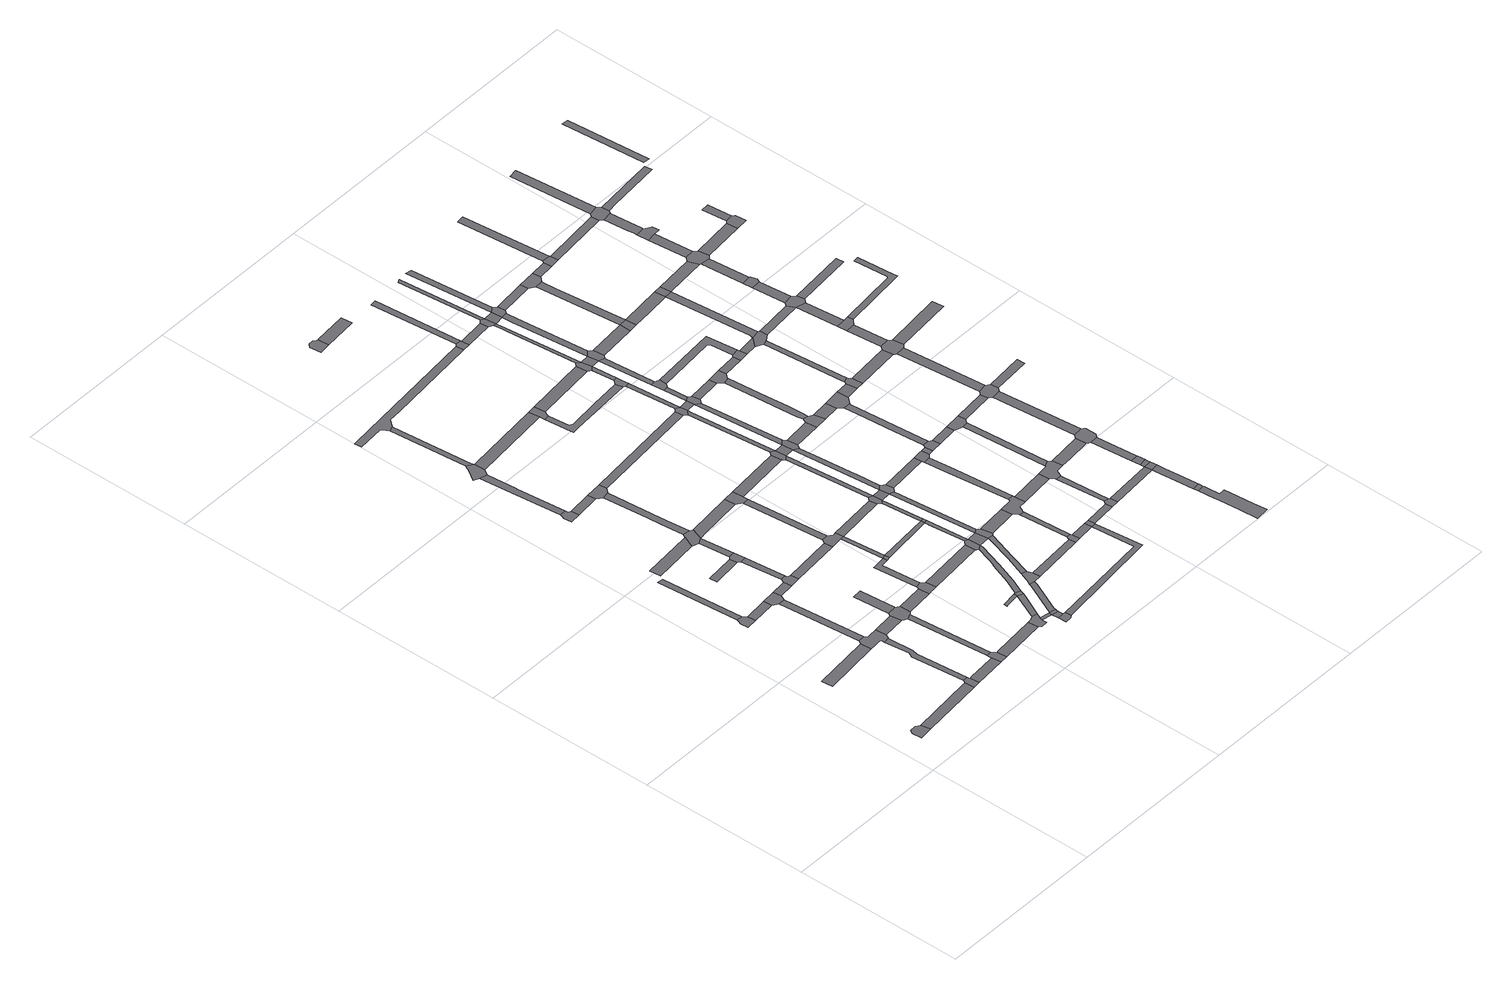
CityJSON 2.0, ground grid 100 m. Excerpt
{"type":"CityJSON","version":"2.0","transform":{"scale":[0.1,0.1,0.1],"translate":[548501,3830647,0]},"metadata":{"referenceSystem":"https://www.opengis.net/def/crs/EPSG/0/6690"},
"CityObjects":{
"road1":{"type":"Road","geometry":[{"type":"MultiSurface","lod":"1","boundaries":[[[0,1,2,3,4,5]]]}]},
"road2":{"type":"Road","attributes":{"RoadStructureAttribute.sectionType":"1"},"geometry":[{"type":"MultiSurface","lod":"1","boundaries":[[[6,7,5,4,8]]]}]},
"road3":{"type":"Road","attributes":{"RoadStructureAttribute.sectionType":"1"},"geometry":[{"type":"MultiSurface","lod":"1","boundaries":[[[9,10,11,12,13]]]}]},
"road4":{"type":"Road","geometry":[{"type":"MultiSurface","lod":"1","boundaries":[[[14,15,16,17,18,19,20,21]]]}]},
"road5":{"type":"Road","geometry":[{"type":"MultiSurface","lod":"1","boundaries":[[[22,23,24,25,6,8,26,27]]]}]},
"road6":{"type":"Road","attributes":{"RoadStructureAttribute.sectionType":"1"},"geometry":[{"type":"MultiSurface","lod":"1","boundaries":[[[28,14,21,29]]]}]},
"road7":{"type":"Road","attributes":{"RoadStructureAttribute.sectionType":"1"},"geometry":[{"type":"MultiSurface","lod":"1","boundaries":[[[30,31,32,33,34,35,24,23]]]}]},
"road8":{"type":"Road","attributes":{"RoadStructureAttribute.sectionType":"1"},"geometry":[{"type":"MultiSurface","lod":"1","boundaries":[[[36,19,18,37]]]}]},
"road9":{"type":"Road","geometry":[{"type":"MultiSurface","lod":"1","boundaries":[[[38,39,40,41,42,9,13,43,44,45,46,47,48,33,32,49,50,51,52]]]}]},
"road10":{"type":"Road","attributes":{"RoadStructureAttribute.sectionType":"1"},"geometry":[{"type":"MultiSurface","lod":"1","boundaries":[[[53,54,55,27,26,56]]]}]},
"road11":{"type":"Road","attributes":{"RoadStructureAttribute.sectionType":"1"},"geometry":[{"type":"MultiSurface","lod":"1","boundaries":[[[57,58,59,41,40]]]}]},
"road12":{"type":"Road","geometry":[{"type":"MultiSurface","lod":"1","boundaries":[[[60,36,37,61,59,58,62]]]}]},
"road13":{"type":"Road","attributes":{"RoadStructureAttribute.sectionType":"1"},"geometry":[{"type":"MultiSurface","lod":"1","boundaries":[[[63,52,51,64]]]}]},
"road14":{"type":"Road","geometry":[{"type":"MultiSurface","lod":"1","boundaries":[[[65,66,67,68,53,56,69,70]]]}]},
"road15":{"type":"Road","attributes":{"RoadStructureAttribute.sectionType":"1"},"geometry":[{"type":"MultiSurface","lod":"1","boundaries":[[[71,72,60,62,73,74]]]}]},
"road16":{"type":"Road","attributes":{"RoadStructureAttribute.sectionType":"1"},"geometry":[{"type":"MultiSurface","lod":"1","boundaries":[[[75,76,77,78,79]]]}]},
"road17":{"type":"Road","geometry":[{"type":"MultiSurface","lod":"1","boundaries":[[[80,81,82,83]]]}]},
"road18":{"type":"Road","attributes":{"RoadStructureAttribute.sectionType":"1"},"geometry":[{"type":"MultiSurface","lod":"1","boundaries":[[[84,85,86,67,66]]]}]},
"road19":{"type":"Road","geometry":[{"type":"MultiSurface","lod":"1","boundaries":[[[87,88,63,64,89,90,86,85,91,92,93,94]]]}]},
"road20":{"type":"Road","geometry":[{"type":"MultiSurface","lod":"1","boundaries":[[[95,96,97,98,71,74,99,100]]]}]},
"road21":{"type":"Road","geometry":[{"type":"MultiSurface","lod":"1","boundaries":[[[101,102,103,104,105,106,107,108,109]]]}]},
"road22":{"type":"Road","geometry":[{"type":"MultiSurface","lod":"1","boundaries":[[[110,111,88,87]]]}]},
"road23":{"type":"Road","attributes":{"RoadStructureAttribute.sectionType":"1"},"geometry":[{"type":"MultiSurface","lod":"1","boundaries":[[[112,113,97,96]]]}]},
"road24":{"type":"Road","geometry":[{"type":"MultiSurface","lod":"1","boundaries":[[[114,115,116,80,83,117,113,112]]]}]},
"road25":{"type":"Road","attributes":{"RoadStructureAttribute.sectionType":"1"},"geometry":[{"type":"MultiSurface","lod":"1","boundaries":[[[118,119,70,69,120]]]}]},
"road26":{"type":"Road","attributes":{"RoadStructureAttribute.sectionType":"1"},"geometry":[{"type":"MultiSurface","lod":"1","boundaries":[[[121,122,104,103,123,124,125]]]}]},
"road27":{"type":"Road","attributes":{"RoadStructureAttribute.sectionType":"1"},"geometry":[{"type":"MultiSurface","lod":"1","boundaries":[[[126,127,128,115,114]]]}]},
"road28":{"type":"Road","geometry":[{"type":"MultiSurface","lod":"1","boundaries":[[[129,130,75,79,131,128,127,132,133]]]}]},
"road29":{"type":"Road","attributes":{"RoadStructureAttribute.sectionType":"1"},"geometry":[{"type":"MultiSurface","lod":"1","boundaries":[[[134,135,109,108,136]]]}]},
"road30":{"type":"Road","geometry":[{"type":"MultiSurface","lod":"1","boundaries":[[[137,138,139,140,121,125,141,142]]]}]},
"road31":{"type":"Road","attributes":{"RoadStructureAttribute.sectionType":"1"},"geometry":[{"type":"MultiSurface","lod":"1","boundaries":[[[143,144,94,93,145]]]}]},
"road32":{"type":"Road","attributes":{"RoadStructureAttribute.sectionType":"1"},"geometry":[{"type":"MultiSurface","lod":"1","boundaries":[[[146,147,148,149,150,151,152,129,133]]]}]},
"road33":{"type":"Road","attributes":{"RoadStructureAttribute.sectionType":"1"},"geometry":[{"type":"MultiSurface","lod":"1","boundaries":[[[153,154,100,99,155]]]}]},
"road34":{"type":"Road","attributes":{"RoadStructureAttribute.sectionType":"1"},"geometry":[{"type":"MultiSurface","lod":"1","boundaries":[[[156,157,158,159,137,142]]]}]},
"road35":{"type":"Road","geometry":[{"type":"MultiSurface","lod":"1","boundaries":[[[160,161,162,118,120,163,164,165,166,167,168,169,170,171,172]]]}]},
"road36":{"type":"Road","geometry":[{"type":"MultiSurface","lod":"1","boundaries":[[[173,134,136,150,149,174]]]}]},
"road37":{"type":"Road","geometry":[{"type":"MultiSurface","lod":"1","boundaries":[[[175,176,177,178,143,145,179,180,181,182]]]}]},
"road38":{"type":"Road","attributes":{"RoadStructureAttribute.sectionType":"1"},"geometry":[{"type":"MultiSurface","lod":"1","boundaries":[[[183,184,185,186,177,176,187,188]]]}]},
"road39":{"type":"Road","attributes":{"RoadStructureAttribute.sectionType":"1"},"geometry":[{"type":"MultiSurface","lod":"1","boundaries":[[[169,168,189,190]]]}]},
"road40":{"type":"Road","attributes":{"RoadStructureAttribute.sectionType":"1"},"geometry":[{"type":"MultiSurface","lod":"1","boundaries":[[[191,132,127,192,193,194]]]}]},
"road41":{"type":"Road","geometry":[{"type":"MultiSurface","lod":"1","boundaries":[[[195,196,197,198,199,200,201,202]]]}]},
"road42":{"type":"Road","attributes":{"RoadStructureAttribute.sectionType":"1"},"geometry":[{"type":"MultiSurface","lod":"1","boundaries":[[[203,197,196,204]]]}]},
"road43":{"type":"Road","attributes":{"RoadStructureAttribute.sectionType":"1"},"geometry":[{"type":"MultiSurface","lod":"1","boundaries":[[[205,206,160,172,207,208]]]}]},
"road44":{"type":"Road","geometry":[{"type":"MultiSurface","lod":"1","boundaries":[[[209,210,211,212,213,205]]]}]},
"road45":{"type":"Road","geometry":[{"type":"MultiSurface","lod":"1","boundaries":[[[214,190,189,203,204,215,216]]]}]},
"road46":{"type":"Road","geometry":[{"type":"MultiSurface","lod":"1","boundaries":[[[217,183,188,218]]]}]},
"road47":{"type":"Road","geometry":[{"type":"MultiSurface","lod":"1","boundaries":[[[219,220,221,222,223,153,155,224,225,226,227]]]}]},
"road48":{"type":"Road","geometry":[{"type":"MultiSurface","lod":"1","boundaries":[[[228,229,209,205,208,230]]]}]},
"road49":{"type":"Road","attributes":{"RoadStructureAttribute.sectionType":"1"},"geometry":[{"type":"MultiSurface","lod":"1","boundaries":[[[226,225,183,217]]]}]},
"road50":{"type":"Road","attributes":{"RoadStructureAttribute.sectionType":"1"},"geometry":[{"type":"MultiSurface","lod":"1","boundaries":[[[231,232,214,216,233,234,235,236]]]}]},
"road51":{"type":"Road","attributes":{"RoadStructureAttribute.sectionType":"1"},"geometry":[{"type":"MultiSurface","lod":"1","boundaries":[[[237,238,142,141,239,240]]]}]},
"road52":{"type":"Road","attributes":{"RoadStructureAttribute.sectionType":"1"},"geometry":[{"type":"MultiSurface","lod":"1","boundaries":[[[241,242,222,221]]]}]},
"road53":{"type":"Road","attributes":{"RoadStructureAttribute.sectionType":"1"},"geometry":[{"type":"MultiSurface","lod":"1","boundaries":[[[243,182,181,244]]]}]},
"road54":{"type":"Road","geometry":[{"type":"MultiSurface","lod":"1","boundaries":[[[245,191,194,246,242,241,247]]]}]},
"road55":{"type":"Road","attributes":{"RoadStructureAttribute.sectionType":"1"},"geometry":[{"type":"MultiSurface","lod":"1","boundaries":[[[248,249,250,251,252,253,254,255,256,257,228,230]]]}]},
"road56":{"type":"Road","geometry":[{"type":"MultiSurface","lod":"1","boundaries":[[[258,259,260,261,262,263,264,159,158,265,266,267,268]]]}]},
"road57":{"type":"Road","geometry":[{"type":"MultiSurface","lod":"1","boundaries":[[[269,270,271,272,231,236,273,274,275,276]]]}]},
"road58":{"type":"Road","attributes":{"RoadStructureAttribute.sectionType":"1"},"geometry":[{"type":"MultiSurface","lod":"1","boundaries":[[[277,217,218,278]]]}]},
"road59":{"type":"Road","attributes":{"RoadStructureAttribute.sectionType":"1"},"geometry":[{"type":"MultiSurface","lod":"1","boundaries":[[[279,227,226,280,281,282]]]}]},
"road60":{"type":"Road","attributes":{"RoadStructureAttribute.sectionType":"1"},"geometry":[{"type":"MultiSurface","lod":"1","boundaries":[[[283,173,174,284]]]}]},
"road61":{"type":"Road","geometry":[{"type":"MultiSurface","lod":"1","boundaries":[[[285,286,243,244,287,252,251,288]]]}]},
"road62":{"type":"Road","attributes":{"RoadStructureAttribute.sectionType":"1"},"geometry":[{"type":"MultiSurface","lod":"1","boundaries":[[[289,290,291,292,269,276,293,294,295]]]}]},
"road63":{"type":"Road","geometry":[{"type":"MultiSurface","lod":"1","boundaries":[[[296,237,240,297,298,299,300,301]]]}]},
"road64":{"type":"Road","attributes":{"RoadStructureAttribute.sectionType":"1"},"geometry":[{"type":"MultiSurface","lod":"1","boundaries":[[[302,245,247,303,304]]]}]},
"road65":{"type":"Road","attributes":{"RoadStructureAttribute.sectionType":"1"},"geometry":[{"type":"MultiSurface","lod":"1","boundaries":[[[305,306,278,307,308,285,288]]]}]},
"road66":{"type":"Road","attributes":{"RoadStructureAttribute.sectionType":"1"},"geometry":[{"type":"MultiSurface","lod":"1","boundaries":[[[309,288,251,289]]]}]},
"road67":{"type":"Road","geometry":[{"type":"MultiSurface","lod":"1","boundaries":[[[310,311,312,313,314,315,316,317,318]]]}]},
"road68":{"type":"Road","attributes":{"RoadStructureAttribute.sectionType":"1"},"geometry":[{"type":"MultiSurface","lod":"1","boundaries":[[[319,320,321,322,323,324,325,326,195,202]]]}]},
"road69":{"type":"Road","geometry":[{"type":"MultiSurface","lod":"1","boundaries":[[[327,277,278,306]]]}]},
"road70":{"type":"Road","attributes":{"RoadStructureAttribute.sectionType":"1"},"geometry":[{"type":"MultiSurface","lod":"1","boundaries":[[[328,274,273,329]]]}]},
"road71":{"type":"Road","attributes":{"RoadStructureAttribute.sectionType":"1"},"geometry":[{"type":"MultiSurface","lod":"1","boundaries":[[[330,331,332,277,327]]]}]},
"road72":{"type":"Road","geometry":[{"type":"MultiSurface","lod":"1","boundaries":[[[333,334,309,289,295,335,336]]]}]},
"road73":{"type":"Road","geometry":[{"type":"MultiSurface","lod":"1","boundaries":[[[337,338,279,282,339,331,330,340]]]}]},
"road74":{"type":"Road","attributes":{"RoadStructureAttribute.sectionType":"1"},"geometry":[{"type":"MultiSurface","lod":"1","boundaries":[[[341,309,334,342]]]}]},
"road75":{"type":"Road","attributes":{"RoadStructureAttribute.sectionType":"1"},"geometry":[{"type":"MultiSurface","lod":"1","boundaries":[[[343,340,330,341]]]}]},
"road76":{"type":"Road","attributes":{"RoadStructureAttribute.sectionType":"1"},"geometry":[{"type":"MultiSurface","lod":"1","boundaries":[[[344,345,337,340]]]}]},
"road77":{"type":"Road","attributes":{"RoadStructureAttribute.sectionType":"1"},"geometry":[{"type":"MultiSurface","lod":"1","boundaries":[[[346,347,318,317,348]]]}]},
"road78":{"type":"Road","attributes":{"RoadStructureAttribute.sectionType":"1"},"geometry":[{"type":"MultiSurface","lod":"1","boundaries":[[[349,350,351,352,353,299,298,354,355,356,357,358,359,360]]]}]},
"road79":{"type":"Road","attributes":{"RoadStructureAttribute.sectionType":"1"},"geometry":[{"type":"MultiSurface","lod":"1","boundaries":[[[361,336,335,362,363]]]}]},
"road80":{"type":"Road","geometry":[{"type":"MultiSurface","lod":"1","boundaries":[[[364,365,343,341,342,366,367,368]]]}]},
"road81":{"type":"Road","geometry":[{"type":"MultiSurface","lod":"1","boundaries":[[[369,370,302,304,371,345,344,372]]]}]},
"road82":{"type":"Road","attributes":{"RoadStructureAttribute.sectionType":"1"},"geometry":[{"type":"MultiSurface","lod":"1","boundaries":[[[373,296,301,374,375]]]}]},
"road83":{"type":"Road","geometry":[{"type":"MultiSurface","lod":"1","boundaries":[[[376,377,378,328,329,379,380]]]}]},
"road84":{"type":"Road","attributes":{"RoadStructureAttribute.sectionType":"1"},"geometry":[{"type":"MultiSurface","lod":"1","boundaries":[[[381,343,365,382,383,384,385,386]]]}]},
"road85":{"type":"Road","attributes":{"RoadStructureAttribute.sectionType":"1"},"geometry":[{"type":"MultiSurface","lod":"1","boundaries":[[[387,372,344,381]]]}]},
"road86":{"type":"Road","attributes":{"RoadStructureAttribute.sectionType":"1"},"geometry":[{"type":"MultiSurface","lod":"1","boundaries":[[[388,389,377,376]]]}]},
"road87":{"type":"Road","attributes":{"RoadStructureAttribute.sectionType":"1"},"geometry":[{"type":"MultiSurface","lod":"1","boundaries":[[[390,391,392,393,369,372]]]}]},
"road88":{"type":"Road","attributes":{"RoadStructureAttribute.sectionType":"1"},"geometry":[{"type":"MultiSurface","lod":"1","boundaries":[[[394,395,380,379,396,324]]]}]},
"road89":{"type":"Road","geometry":[{"type":"MultiSurface","lod":"1","boundaries":[[[397,387,381,386,398,399]]]}]},
"road90":{"type":"Road","geometry":[{"type":"MultiSurface","lod":"1","boundaries":[[[400,401,283,284,392,391,402]]]}]},
"road91":{"type":"Road","geometry":[{"type":"MultiSurface","lod":"1","boundaries":[[[403,404,405,406,361,363,407,408,409,389,388,410,411,412,413,414]]]}]},
"road92":{"type":"Road","geometry":[{"type":"MultiSurface","lod":"1","boundaries":[[[415,416,258,268,417,418,419]]]}]},
"road93":{"type":"Road","attributes":{"RoadStructureAttribute.sectionType":"1"},"geometry":[{"type":"MultiSurface","lod":"1","boundaries":[[[420,368,367,421]]]}]},
"road94":{"type":"Road","attributes":{"RoadStructureAttribute.sectionType":"1"},"geometry":[{"type":"MultiSurface","lod":"1","boundaries":[[[422,387,397,423]]]}]},
"road95":{"type":"Road","attributes":{"RoadStructureAttribute.sectionType":"1"},"geometry":[{"type":"MultiSurface","lod":"1","boundaries":[[[424,425,400,402]]]}]},
"road96":{"type":"Road","geometry":[{"type":"MultiSurface","lod":"1","boundaries":[[[426,394,324,323,427]]]}]},
"road97":{"type":"Road","attributes":{"RoadStructureAttribute.sectionType":"1"},"geometry":[{"type":"MultiSurface","lod":"1","boundaries":[[[428,402,391,422]]]}]},
"road98":{"type":"Road","geometry":[{"type":"MultiSurface","lod":"1","boundaries":[[[429,430,431,432,360,359,433,425,424]]]}]},
"road99":{"type":"Road","attributes":{"RoadStructureAttribute.sectionType":"1"},"geometry":[{"type":"MultiSurface","lod":"1","boundaries":[[[434,435,415,419]]]}]},
"road100":{"type":"Road","attributes":{"RoadStructureAttribute.sectionType":"1"},"geometry":[{"type":"MultiSurface","lod":"1","boundaries":[[[436,399,398,437]]]}]},
"road101":{"type":"Road","geometry":[{"type":"MultiSurface","lod":"1","boundaries":[[[438,428,422,423,439,440]]]}]},
"road102":{"type":"Road","attributes":{"RoadStructureAttribute.sectionType":"1"},"geometry":[{"type":"MultiSurface","lod":"1","boundaries":[[[441,442,443,444,432,431]]]}]},
"road103":{"type":"Road","attributes":{"RoadStructureAttribute.sectionType":"1"},"geometry":[{"type":"MultiSurface","lod":"1","boundaries":[[[445,446,428,438]]]}]},
"road104":{"type":"Road","attributes":{"RoadStructureAttribute.sectionType":"1"},"geometry":[{"type":"MultiSurface","lod":"1","boundaries":[[[447,448,449,450,404,403]]]}]},
"road105":{"type":"Road","geometry":[{"type":"MultiSurface","lod":"1","boundaries":[[[451,373,375,443,442,452]]]}]},
"road106":{"type":"Road","attributes":{"RoadStructureAttribute.sectionType":"1"},"geometry":[{"type":"MultiSurface","lod":"1","boundaries":[[[453,454,418,417,455]]]}]},
"road107":{"type":"Road","attributes":{"RoadStructureAttribute.sectionType":"1"},"geometry":[{"type":"MultiSurface","lod":"1","boundaries":[[[456,426,427,457]]]}]},
"road108":{"type":"Road","geometry":[{"type":"MultiSurface","lod":"1","boundaries":[[[458,459,446,445,460,461,462]]]}]},
"road109":{"type":"Road","attributes":{"RoadStructureAttribute.sectionType":"1"},"geometry":[{"type":"MultiSurface","lod":"1","boundaries":[[[463,464,452,442,465]]]}]},
"road110":{"type":"Road","attributes":{"RoadStructureAttribute.sectionType":"1"},"geometry":[{"type":"MultiSurface","lod":"1","boundaries":[[[465,459,458,466,467]]]}]},
"road111":{"type":"Road","geometry":[{"type":"MultiSurface","lod":"1","boundaries":[[[468,469,420,421,449,448,470]]]}]},
"road112":{"type":"Road","attributes":{"RoadStructureAttribute.sectionType":"1"},"geometry":[{"type":"MultiSurface","lod":"1","boundaries":[[[471,472,473,451,452,474,475]]]}]},
"road113":{"type":"Road","attributes":{"RoadStructureAttribute.sectionType":"1"},"geometry":[{"type":"MultiSurface","lod":"1","boundaries":[[[476,414,413,477]]]}]},
"road114":{"type":"Road","attributes":{"RoadStructureAttribute.sectionType":"1"},"geometry":[{"type":"MultiSurface","lod":"1","boundaries":[[[478,440,439,479]]]}]},
"road115":{"type":"Road","geometry":[{"type":"MultiSurface","lod":"1","boundaries":[[[480,481,436,437,482,483,484,485]]]}]},
"road116":{"type":"Road","geometry":[{"type":"MultiSurface","lod":"1","boundaries":[[[486,463,465,467,487,488]]]}]},
"road117":{"type":"Road","geometry":[{"type":"MultiSurface","lod":"1","boundaries":[[[489,453,455,471,475,490]]]}]},
"road118":{"type":"Road","attributes":{"RoadStructureAttribute.sectionType":"1"},"geometry":[{"type":"MultiSurface","lod":"1","boundaries":[[[491,468,470,492]]]}]},
"road119":{"type":"Road","geometry":[{"type":"MultiSurface","lod":"1","boundaries":[[[493,494,456,457,495,496,497,498]]]}]},
"road120":{"type":"Road","attributes":{"RoadStructureAttribute.sectionType":"1"},"geometry":[{"type":"MultiSurface","lod":"1","boundaries":[[[499,500,501,502,503,504,480,485]]]}]},
"road121":{"type":"Road","attributes":{"RoadStructureAttribute.sectionType":"1"},"geometry":[{"type":"MultiSurface","lod":"1","boundaries":[[[505,506,507,508,509,463,486]]]}]},
"road122":{"type":"Road","attributes":{"RoadStructureAttribute.sectionType":"1"},"geometry":[{"type":"MultiSurface","lod":"1","boundaries":[[[510,490,475,508]]]}]},
"road123":{"type":"Road","attributes":{"RoadStructureAttribute.sectionType":"1"},"geometry":[{"type":"MultiSurface","lod":"1","boundaries":[[[511,512,493,498]]]}]},
"road124":{"type":"Road","geometry":[{"type":"MultiSurface","lod":"1","boundaries":[[[513,514,491,492,515,516,517,518]]]}]},
"road125":{"type":"Road","attributes":{"RoadStructureAttribute.sectionType":"1"},"geometry":[{"type":"MultiSurface","lod":"1","boundaries":[[[519,520,489,490]]]}]},
"road126":{"type":"Road","attributes":{"RoadStructureAttribute.sectionType":"1"},"geometry":[{"type":"MultiSurface","lod":"1","boundaries":[[[521,483,482,522]]]}]},
"road127":{"type":"Road","geometry":[{"type":"MultiSurface","lod":"1","boundaries":[[[523,478,479,524,503,502,525,526]]]}]},
"road128":{"type":"Road","attributes":{"RoadStructureAttribute.sectionType":"1"},"geometry":[{"type":"MultiSurface","lod":"1","boundaries":[[[527,528,529,513,518,530,531]]]}]},
"road129":{"type":"Road","geometry":[{"type":"MultiSurface","lod":"1","boundaries":[[[532,533,510,508,507,534,535]]]}]},
"road130":{"type":"Road","geometry":[{"type":"MultiSurface","lod":"1","boundaries":[[[536,537,538,539,540,476,477,541,542,512,511,543,544,545,546]]]}]},
"road131":{"type":"Road","attributes":{"RoadStructureAttribute.sectionType":"1"},"geometry":[{"type":"MultiSurface","lod":"1","boundaries":[[[547,548,488,487,549]]]}]},
"road132":{"type":"Road","attributes":{"RoadStructureAttribute.sectionType":"1"},"geometry":[{"type":"MultiSurface","lod":"1","boundaries":[[[550,462,461,551,552,553,554]]]}]},
"road133":{"type":"Road","attributes":{"RoadStructureAttribute.sectionType":"1"},"geometry":[{"type":"MultiSurface","lod":"1","boundaries":[[[555,517,516,556]]]}]},
"road134":{"type":"Road","attributes":{"RoadStructureAttribute.sectionType":"1"},"geometry":[{"type":"MultiSurface","lod":"1","boundaries":[[[557,510,533,558]]]}]},
"road135":{"type":"Road","geometry":[{"type":"MultiSurface","lod":"1","boundaries":[[[559,521,522,560,527,531,561]]]}]},
"road136":{"type":"Road","attributes":{"RoadStructureAttribute.sectionType":"1"},"geometry":[{"type":"MultiSurface","lod":"1","boundaries":[[[562,496,495,563]]]}]},
"road137":{"type":"Road","attributes":{"RoadStructureAttribute.sectionType":"1"},"geometry":[{"type":"MultiSurface","lod":"1","boundaries":[[[564,565,523,526,566]]]}]},
"road138":{"type":"Road","attributes":{"RoadStructureAttribute.sectionType":"1"},"geometry":[{"type":"MultiSurface","lod":"1","boundaries":[[[567,568,538,537]]]}]},
"road139":{"type":"Road","attributes":{"RoadStructureAttribute.sectionType":"1"},"geometry":[{"type":"MultiSurface","lod":"1","boundaries":[[[569,535,534,570]]]}]},
"road140":{"type":"Road","geometry":[{"type":"MultiSurface","lod":"1","boundaries":[[[571,555,556,572,568,567,573,574]]]}]},
"road141":{"type":"Road","attributes":{"RoadStructureAttribute.sectionType":"1"},"geometry":[{"type":"MultiSurface","lod":"1","boundaries":[[[575,559,561,576]]]}]},
"road142":{"type":"Road","geometry":[{"type":"MultiSurface","lod":"1","boundaries":[[[577,547,549,578]]]}]},
"road143":{"type":"Road","attributes":{"RoadStructureAttribute.sectionType":"1"},"geometry":[{"type":"MultiSurface","lod":"1","boundaries":[[[579,580,581,582,583,584,585,586,587,588,589,590,591,592]]]}]},
"road144":{"type":"Road","attributes":{"RoadStructureAttribute.sectionType":"1"},"geometry":[{"type":"MultiSurface","lod":"1","boundaries":[[[593,546,545,594,595]]]}]},
"road145":{"type":"Road","geometry":[{"type":"MultiSurface","lod":"1","boundaries":[[[554,553,564,566,596,597]]]}]},
"road146":{"type":"Road","geometry":[{"type":"MultiSurface","lod":"1","boundaries":[[[598,599,587,586]]]}]},
"road147":{"type":"Road","attributes":{"RoadStructureAttribute.sectionType":"1"},"geometry":[{"type":"MultiSurface","lod":"1","boundaries":[[[600,601,602,603,604,563,605,606,599,598]]]}]},
"road148":{"type":"Road","attributes":{"RoadStructureAttribute.sectionType":"1"},"geometry":[{"type":"MultiSurface","lod":"1","boundaries":[[[607,608,609,610,547,577]]]}]},
"road149":{"type":"Road","geometry":[{"type":"MultiSurface","lod":"1","boundaries":[[[611,612,613,614,615,575,576,616,617]]]}]},
"road150":{"type":"Road","geometry":[{"type":"MultiSurface","lod":"1","boundaries":[[[618,562,563,604]]]}]},
"road151":{"type":"Road","attributes":{"RoadStructureAttribute.sectionType":"1"},"geometry":[{"type":"MultiSurface","lod":"1","boundaries":[[[619,620,621,562,618]]]}]},
"road152":{"type":"Road","geometry":[{"type":"MultiSurface","lod":"1","boundaries":[[[622,623,621,620]]]}]},
"road153":{"type":"Road","attributes":{"RoadStructureAttribute.sectionType":"1"},"geometry":[{"type":"MultiSurface","lod":"1","boundaries":[[[624,625,597,596,626]]]}]},
"road154":{"type":"Road","geometry":[{"type":"MultiSurface","lod":"1","boundaries":[[[627,569,570,609,608,628]]]}]},
"road155":{"type":"Road","attributes":{"RoadStructureAttribute.sectionType":"1"},"geometry":[{"type":"MultiSurface","lod":"1","boundaries":[[[629,630,631,632,614,613]]]}]},
"road156":{"type":"Road","attributes":{"RoadStructureAttribute.sectionType":"1"},"geometry":[{"type":"MultiSurface","lod":"1","boundaries":[[[633,634,635,623,622]]]}]},
"road157":{"type":"Road","attributes":{"RoadStructureAttribute.sectionType":"1"},"geometry":[{"type":"MultiSurface","lod":"1","boundaries":[[[636,571,574,637]]]}]},
"road158":{"type":"Road","attributes":{"RoadStructureAttribute.sectionType":"1"},"geometry":[{"type":"MultiSurface","lod":"1","boundaries":[[[638,639,577,578,640,641]]]}]},
"road159":{"type":"Road","geometry":[{"type":"MultiSurface","lod":"1","boundaries":[[[642,643,644,593,595,635,634,645,646]]]}]},
"road160":{"type":"Road","geometry":[{"type":"MultiSurface","lod":"1","boundaries":[[[647,624,626,648,631,630,649,650]]]}]},
"road161":{"type":"Road","attributes":{"RoadStructureAttribute.sectionType":"1"},"geometry":[{"type":"MultiSurface","lod":"1","boundaries":[[[651,652,617,616,653]]]}]},
"road162":{"type":"Road","attributes":{"RoadStructureAttribute.sectionType":"1"},"geometry":[{"type":"MultiSurface","lod":"1","boundaries":[[[654,655,627,628,656]]]}]},
"road163":{"type":"Road","attributes":{"RoadStructureAttribute.sectionType":"1"},"geometry":[{"type":"MultiSurface","lod":"1","boundaries":[[[657,658,644,643]]]}]},
"road164":{"type":"Road","attributes":{"RoadStructureAttribute.sectionType":"1"},"geometry":[{"type":"MultiSurface","lod":"1","boundaries":[[[659,641,660,624,647]]]}]},
"road165":{"type":"Road","geometry":[{"type":"MultiSurface","lod":"1","boundaries":[[[661,662,663,636,637,658,657,664,665]]]}]},
"road166":{"type":"Road","geometry":[{"type":"MultiSurface","lod":"1","boundaries":[[[666,654,656,667,668,669]]]}]},
"road167":{"type":"Road","geometry":[{"type":"MultiSurface","lod":"1","boundaries":[[[670,638,641,659]]]}]},
"road168":{"type":"Road","attributes":{"RoadStructureAttribute.sectionType":"1"},"geometry":[{"type":"MultiSurface","lod":"1","boundaries":[[[671,672,662,661]]]}]},
"road169":{"type":"Road","attributes":{"RoadStructureAttribute.sectionType":"1"},"geometry":[{"type":"MultiSurface","lod":"1","boundaries":[[[673,674,650,649,675]]]}]},
"road170":{"type":"Road","attributes":{"RoadStructureAttribute.sectionType":"1"},"geometry":[{"type":"MultiSurface","lod":"1","boundaries":[[[676,677,666,669]]]}]},
"road171":{"type":"Road","geometry":[{"type":"MultiSurface","lod":"1","boundaries":[[[678,679,680,651,653,681,672,671,682,683]]]}]},
"road172":{"type":"Road","attributes":{"RoadStructureAttribute.sectionType":"1"},"geometry":[{"type":"MultiSurface","lod":"1","boundaries":[[[684,685,679,678]]]}]},
"road173":{"type":"Road","attributes":{"RoadStructureAttribute.sectionType":"1"},"geometry":[{"type":"MultiSurface","lod":"1","boundaries":[[[686,665,664,687,688]]]}]},
"road174":{"type":"Road","attributes":{"RoadStructureAttribute.sectionType":"1"},"geometry":[{"type":"MultiSurface","lod":"1","boundaries":[[[689,670,659,690,691]]]}]},
"road175":{"type":"Road","geometry":[{"type":"MultiSurface","lod":"1","boundaries":[[[692,693,694,695,685,684,696,697]]]}]},
"road176":{"type":"Road","attributes":{"RoadStructureAttribute.sectionType":"1"},"geometry":[{"type":"MultiSurface","lod":"1","boundaries":[[[675,695,694,698]]]}]},
"road177":{"type":"Road","attributes":{"RoadStructureAttribute.sectionType":"1"},"geometry":[{"type":"MultiSurface","lod":"1","boundaries":[[[699,700,668,667,701]]]}]},
"road178":{"type":"Road","geometry":[{"type":"MultiSurface","lod":"1","boundaries":[[[702,703,673,675,698,704,705]]]}]},
"road179":{"type":"Road","attributes":{"RoadStructureAttribute.sectionType":"1"},"geometry":[{"type":"MultiSurface","lod":"1","boundaries":[[[706,707,703,702]]]}]},
"road180":{"type":"Road","geometry":[{"type":"MultiSurface","lod":"1","boundaries":[[[708,709,710,707,706,711]]]}]},
"road181":{"type":"Road","attributes":{"RoadStructureAttribute.sectionType":"1"},"geometry":[{"type":"MultiSurface","lod":"1","boundaries":[[[712,710,709,713,714]]]}]},
"road182":{"type":"Road","attributes":{"RoadStructureAttribute.sectionType":"1"},"geometry":[{"type":"MultiSurface","lod":"1","boundaries":[[[715,683,682,716]]]}]},
"road183":{"type":"Road","geometry":[{"type":"MultiSurface","lod":"1","boundaries":[[[717,718,689,691,712,714,719,720]]]}]},
"road184":{"type":"Road","attributes":{"RoadStructureAttribute.sectionType":"1"},"geometry":[{"type":"MultiSurface","lod":"1","boundaries":[[[721,722,718,717]]]}]},
"road185":{"type":"Road","geometry":[{"type":"MultiSurface","lod":"1","boundaries":[[[723,724,725,722,721,726,727]]]}]},
"road186":{"type":"Road","attributes":{"RoadStructureAttribute.sectionType":"1"},"geometry":[{"type":"MultiSurface","lod":"1","boundaries":[[[728,729,730,731,732,733,725,724]]]}]},
"road187":{"type":"Road","attributes":{"RoadStructureAttribute.sectionType":"1"},"geometry":[{"type":"MultiSurface","lod":"1","boundaries":[[[734,705,704,735]]]}]},
"road188":{"type":"Road","geometry":[{"type":"MultiSurface","lod":"1","boundaries":[[[736,737,699,701,731,730,738,739]]]}]},
"road189":{"type":"Road","attributes":{"RoadStructureAttribute.sectionType":"1"},"geometry":[{"type":"MultiSurface","lod":"1","boundaries":[[[740,741,742,743,744,745,746,692,697]]]}]},
"road190":{"type":"Road","attributes":{"RoadStructureAttribute.sectionType":"1"},"geometry":[{"type":"MultiSurface","lod":"1","boundaries":[[[747,748,737,736]]]}]},
"road191":{"type":"Road","attributes":{"RoadStructureAttribute.sectionType":"1"},"geometry":[{"type":"MultiSurface","lod":"1","boundaries":[[[749,720,719,750]]]}]},
"road192":{"type":"Road","geometry":[{"type":"MultiSurface","lod":"1","boundaries":[[[751,752,749,750,753,754]]]}]},
"road193":{"type":"Road","attributes":{"RoadStructureAttribute.sectionType":"1"},"geometry":[{"type":"MultiSurface","lod":"1","boundaries":[[[755,739,738,756,757]]]}]},
"road194":{"type":"Road","geometry":[{"type":"MultiSurface","lod":"1","boundaries":[[[758,759,752,751]]]}]},
"road195":{"type":"Road","attributes":{"RoadStructureAttribute.sectionType":"1"},"geometry":[{"type":"MultiSurface","lod":"1","boundaries":[[[760,761,762,763,764,765]]]}]}
},
"vertices":[
[195,281,0],[159,277,0],[144,256,0],[150,201,0],[230,209,0],[216,263,0],
[600,303,0],[587,302,0],[606,247,0],
[487,883,0],[484,882,0],[152,849,0],[158,784,0],[493,819,0],
[228,1462,0],[226,1454,0],[218,1432,0],[223,1386,0],[284,1392,0],[280,1438,0],[265,1457,0],[263,1459,0],
[642,307,0],[640,323,0],[612,321,0],[606,312,0],[649,251,0],[643,307,0],
[186,1944,0],[221,1941,0],
[611,626,0],[618,658,0],[607,806,0],[575,801,0],[593,658,0],[579,630,0],
[417,1453,0],[422,1406,0],
[564,890,0],[555,889,0],[538,907,0],[501,904,0],[500,903,0],[522,821,0],[534,823,0],[562,826,0],[563,826,0],[572,827,0],[573,817,0],[610,811,0],[613,815,0],[622,832,0],[616,895,0],
[829,325,0],[814,323,0],[658,309,0],[835,269,0],
[538,909,0],[494,1384,0],[454,1382,0],
[501,1461,0],[454,1384,0],[505,1415,0],
[740,908,0],[754,845,0],
[869,340,0],[856,356,0],[827,353,0],[828,337,0],[882,274,0],[876,331,0],
[590,1471,0],[581,1470,0],[509,1415,0],[595,1424,0],
[532,2059,0],[522,2058,0],[227,2028,0],[233,1964,0],[501,1992,0],
[550,1785,0],[375,1767,0],[380,1722,0],[555,1741,0],
[812,835,0],[811,840,0],[784,827,0],
[807,931,0],[752,926,0],[765,838,0],[778,831,0],[816,844,0],[827,853,0],[828,853,0],[828,917,0],
[635,1483,0],[634,1497,0],[600,1493,0],[595,1482,0],[658,1430,0],[653,1477,0],
[296,2622,0],[296,2624,0],[295,2637,0],[261,2634,0],[255,2618,0],[250,2606,0],[255,2559,0],[317,2565,0],[312,2612,0],
[789,1143,0],[734,1138,0],
[606,1734,0],[571,1730,0],
[598,1802,0],[562,1798,0],[560,1796,0],[568,1732,0],
[1148,359,0],[888,332,0],[1154,301,0],
[207,3114,0],[228,2925,0],[268,2926,0],[268,2929,0],[252,3104,0],
[576,1989,0],[575,1997,0],[540,1977,0],
[542,2080,0],[539,2074,0],[539,1978,0],[600,2066,0],[582,2072,0],
[457,2627,0],[313,2612,0],[461,2580,0],
[233,3229,0],[224,3209,0],[218,3197,0],[176,3129,0],[273,3139,0],[272,3203,0],
[985,933,0],[981,933,0],[992,870,0],
[581,2078,0],[568,2212,0],[560,2296,0],[534,2564,0],[495,2557,0],[520,2293,0],[528,2212,0],
[944,1507,0],[936,1507,0],[949,1460,0],
[266,3212,0],[265,3215,0],[221,3694,0],[191,3683,0],
[1193,374,0],[1177,365,0],[1172,362,0],[1170,288,0],[1205,289,0],[1204,308,0],[1204,313,0],[1204,318,0],[1205,318,0],[1210,338,0],[1215,347,0],[1216,351,0],[1224,368,0],
[554,2637,0],[559,2590,0],
[1029,954,0],[1025,957,0],[992,950,0],[993,947,0],[1020,873,0],[1024,873,0],[1052,876,0],[1046,939,0],
[1045,1212,0],[966,1204,0],[963,1204,0],[964,1198,0],[1003,1184,0],[1048,1190,0],
[1264,308,0],[1269,327,0],
[871,2094,0],[593,1999,0],[604,2002,0],[877,2030,0],
[1322,270,0],[1305,269,0],[1269,267,0],[1272,220,0],[1303,220,0],[1307,222,0],[1322,231,0],[1325,233,0],
[1267,306,0],[1306,300,0],
[1262,528,0],[1196,381,0],[1286,499,0],[1293,515,0],
[1264,551,0],[1171,536,0],[1171,526,0],[1171,516,0],[1173,517,0],
[1272,328,0],[1306,301,0],[1309,321,0],
[1068,1223,0],[1071,1193,0],
[1020,1514,0],[995,1532,0],[994,1533,0],[957,1531,0],[956,1530,0],[1019,1467,0],[1020,1467,0],[1042,1469,0],[1037,1516,0],
[1273,552,0],[1268,552,0],[1303,540,0],
[1369,538,0],[1364,526,0],[1311,333,0],[1392,509,0],[1398,527,0],[1400,532,0],
[741,3252,0],[285,3205,0],[736,3187,0],[747,3188,0],
[949,2008,0],[913,2004,0],
[1385,973,0],[1389,910,0],
[940,2100,0],[912,2006,0],[947,2036,0],
[1337,619,0],[1385,755,0],[1429,895,0],[1430,912,0],[1403,896,0],[1379,817,0],[1378,817,0],[1362,765,0],[1357,766,0],[1311,636,0],
[881,3843,0],[878,3843,0],[22,3754,0],[4,3752,0],[8,3710,0],[165,3725,0],[183,3696,0],[223,3696,0],[254,3734,0],[328,3741,0],[886,3797,0],
[1403,623,0],[1399,613,0],[1394,602,0],[1380,566,0],[1446,537,0],[1441,581,0],[1434,602,0],[1431,613,0],
[1379,1253,0],[1380,1231,0],
[1327,1546,0],[1048,1470,0],[1052,1470,0],[1336,1501,0],
[1213,2704,0],[1218,2658,0],
[1405,991,0],[1400,987,0],[1395,904,0],[1425,987,0],
[1494,916,0],[1494,906,0],[1493,897,0],[1446,744,0],[1470,736,0],[1527,913,0],[1528,915,0],
[788,3257,0],[748,3182,0],[751,3158,0],[781,3162,0],[786,3174,0],[795,3193,0],
[1271,2134,0],[959,2037,0],[1278,2071,0],
[1425,990,0],[1400,1233,0],[1382,1209,0],[1382,1206,0],
[1486,992,0],
[470,4397,0],[452,4407,0],[452,4408,0],[424,4407,0],[423,4406,0],[407,4387,0],[414,4320,0],[482,4328,0],[476,4393,0],
[1949,304,0],[1952,304,0],[1951,306,0],[1936,452,0],[1921,587,0],[1894,583,0],[1919,331,0],[1402,276,0],
[1398,1255,0],
[1749,609,0],[1753,569,0],
[1373,1499,0],[1354,1484,0],[1378,1269,0],
[1513,999,0],[1508,1004,0],[1539,925,0],[1525,989,0],
[1345,1565,0],[1340,1559,0],[1344,1494,0],[1368,1554,0],
[1430,1504,0],[1458,1495,0],
[1423,1560,0],
[1317,2074,0],[1295,2055,0],
[676,4413,0],[479,4393,0],[682,4348,0],
[1002,3046,0],[820,3027,0],[811,3030,0],[800,3035,0],[795,3037,0],[769,3000,0],[770,2987,0],[811,2990,0],[1005,3006,0],[1006,3006,0],[1185,3020,0],[1177,3063,0],
[1701,1007,0],[1704,942,0],[1708,943,0],
[1463,1567,0],[1450,1581,0],[1465,1501,0],[1479,1514,0],[1469,1560,0],
[1288,2157,0],[1277,2142,0],[1285,2065,0],[1311,2137,0],
[1153,3295,0],[804,3194,0],[1160,3230,0],
[1782,629,0],[1756,627,0],[1752,617,0],[1788,572,0],[1783,617,0],
[1370,2079,0],[1436,1726,0],[1436,1728,0],[1415,1936,0],[1415,1937,0],[1402,2062,0],
[1365,2142,0],
[1758,912,0],[1732,910,0],
[1260,2643,0],[1258,2664,0],[1237,2642,0],[1237,2641,0],
[1890,627,0],[1788,618,0],[1888,583,0],
[1394,2166,0],[1416,2083,0],[1409,2147,0],
[1230,2723,0],[1221,2713,0],[1254,2708,0],
[1815,1031,0],[1782,1027,0],[1779,1020,0],[1777,1015,0],[1725,928,0],[1727,927,0],[1730,924,0],[1762,922,0],[1765,927,0],[1775,950,0],[1823,955,0],[1817,1018,0],
[897,3855,0],[893,3852,0],[934,3802,0],[929,3848,0],[928,3853,0],
[1716,1585,0],[1721,1540,0],
[1316,2669,0],[1344,2649,0],
[1224,3015,0],[1200,3013,0],
[1918,629,0],[1921,589,0],
[1311,2713,0],
[1222,3037,0],[1219,3063,0],[1217,3087,0],[1194,3085,0],[1192,3021,0],
[881,4368,0],[846,4365,0],
[1569,2163,0],[1575,2098,0],
[1335,2733,0],[1361,2671,0],[1350,2717,0],
[1204,3216,0],[1202,3236,0],[1180,3215,0],[1180,3214,0],
[1324,2852,0],[1297,2849,0],
[1777,1408,0],[1764,1529,0],[1723,1524,0],[1737,1404,0],
[1171,3316,0],[1190,3297,0],
[1089,3864,0],[933,3848,0],[1095,3818,0],
[2068,643,0],[2072,603,0],
[1316,2927,0],[1289,2924,0],[1336,2866,0],[1341,2872,0],[1343,2917,0],
[1244,3301,0],[1196,3297,0],[1256,3239,0],
[1314,2943,0],[1288,3228,0],
[1779,1591,0],[1768,1590,0],[1784,1545,0],
[1121,3805,0],[1128,3749,0],[1132,3718,0],[1144,3749,0],[1138,3804,0],
[2023,1040,0],[2029,976,0],
[1501,2732,0],[1506,2686,0],
[1580,2190,0],[1575,2178,0],[1654,2106,0],[1639,2170,0],[1615,2182,0],[1613,2183,0],
[1277,3328,0],[1306,3244,0],[1297,3308,0],
[1110,3883,0],[1130,3869,0],
[1810,1595,0],[1814,1548,0],
[2078,663,0],[2073,653,0],[2117,607,0],[2113,651,0],[2109,653,0],[2105,655,0],
[1610,2223,0],[1604,2310,0],[1593,2437,0],[1571,2666,0],[1533,2658,0],[1575,2222,0],
[1236,3719,0],[1234,3750,0],[1228,3815,0],[1193,3810,0],[1199,3750,0],
[1187,3874,0],
[2083,948,0],[2049,944,0],
[1819,1615,0],[1816,1608,0],[1827,1549,0],[1879,1555,0],[1875,1601,0],[1856,1610,0],
[1079,4382,0],[1061,4371,0],
[1740,2180,0],[1747,2115,0],
[1585,2741,0],[1533,2659,0],[1571,2675,0],[1590,2695,0],
[1774,2088,0],[1786,1959,0],[1798,1833,0],[1814,2085,0],[1814,2087,0],
[1225,3892,0],[1220,3898,0],[1244,3835,0],[1238,3879,0],
[2127,1063,0],[2124,1066,0],[2091,1055,0],[2091,1048,0],[2076,1046,0],[2047,962,0],[2048,958,0],[2092,968,0],[2099,984,0],[2148,989,0],[2141,1053,0],
[1528,3331,0],[1520,3330,0],[1526,3266,0],
[1740,2954,0],[1688,2908,0],[1706,2896,0],[1720,2766,0],[1763,2772,0],
[1997,1613,0],[2001,1567,0],
[1136,4387,0],[1169,4380,0],
[1843,2191,0],[1774,2092,0],[1849,2126,0],
[2403,676,0],[2409,634,0],
[1707,2754,0],[1700,2753,0],[1712,2708,0],
[2084,1556,0],[2049,1550,0],
[1436,3900,0],[1441,3854,0],
[2094,1623,0],[2047,1550,0],[2084,1560,0],[2098,1578,0],
[1919,2198,0],[1926,2134,0],
[1574,3335,0],[1581,3271,0],
[2544,93,0],[2539,144,0],[2530,232,0],[2525,266,0],[2490,264,0],[2482,345,0],[2481,357,0],[2480,362,0],[2439,358,0],[2449,261,0],[2452,231,0],[2464,109,0],[2473,3,0],[2553,11,0],
[2343,1074,0],[2215,996,0],[2348,1010,0],
[1770,2714,0],[1765,2759,0],
[2479,392,0],[2435,387,0],
[2478,392,0],[2476,410,0],[2463,543,0],[2457,596,0],[2453,639,0],[2411,616,0],[2428,458,0],
[1530,3753,0],[1522,3834,0],[1477,3831,0],[1485,3753,0],
[1961,2209,0],[1958,2211,0],[1955,2226,0],[1925,2213,0],[1924,2209,0],[1974,2139,0],[1968,2203,0],
[2449,681,0],
[2447,700,0],[2446,711,0],[2400,699,0],
[2441,758,0],[2394,753,0],
[1881,2772,0],[1876,2771,0],[1836,2721,0],
[1541,3911,0],[1546,3863,0],
[1908,2705,0],[1908,2710,0],[1880,2698,0],[1922,2226,0],
[2439,772,0],[2415,999,0],[2370,995,0],
[2286,1642,0],[2294,1598,0],
[1826,3361,0],[1585,3336,0],[1694,3283,0],[1833,3297,0],
[2425,1091,0],[2416,1099,0],[2361,1094,0],[2432,1019,0],[2434,1084,0],
[1932,2781,0],[1874,2701,0],[1943,2731,0],[1941,2778,0],
[2226,2229,0],[1985,2205,0],[2234,2164,0],
[1636,3920,0],[1631,3920,0],[1641,3873,0],
[2366,1587,0],[2311,1580,0],
[1880,3302,0],[1887,2793,0],
[2356,1669,0],[2302,1661,0],[2295,1652,0],[2381,1607,0],[2377,1653,0],
[1643,3933,0],[1699,3879,0],[1694,3926,0],[1691,3928,0],
[1873,3366,0],
[2307,2158,0],[2252,2152,0],
[2170,2801,0],[1945,2778,0],[2192,2757,0],
[1637,4446,0],[1592,4441,0],
[2298,2254,0],[2244,2249,0],[2235,2239,0],[2243,2158,0],[2327,2175,0],[2317,2238,0],
[2277,2456,0],[2223,2451,0],
[2603,1675,0],[2602,1628,0],[2607,1628,0],
[2106,3389,0],[1892,3303,0],[2128,3327,0],
[2301,2517,0],[2290,2515,0],[2271,2513,0],[2217,2508,0],[2300,2479,0],[2305,2484,0],
[2247,2743,0],
[2049,3963,0],[1709,3927,0],[2053,3917,0],
[2238,2827,0],[2183,2821,0],[2268,2766,0],[2260,2810,0],
[2219,3020,0],[2164,3015,0],
[2219,3078,0],[2212,3078,0],[2159,3072,0],[2229,3041,0],
[2134,3323,0],[2210,3090,0],[2189,3317,0],
[2662,2274,0],[2669,2208,0],
[2179,3415,0],[2123,3410,0],[2207,3335,0],[2199,3399,0],
[2156,3642,0],[2101,3636,0],
[2148,3709,0],[2148,3710,0],[2095,3705,0],[2193,3646,0],[2188,3688,0],
[2148,3728,0],[2144,3759,0],[2129,3910,0],[2074,3902,0],[2089,3759,0],[2093,3727,0],
[2597,2844,0],[2601,2799,0],
[2120,3991,0],[2066,3982,0],[2141,3927,0],[2138,3972,0],
[2679,2527,0],[2694,2528,0],[2692,2552,0],[2672,2768,0],[2641,2765,0],[2661,2565,0],[2652,2555,0],
[2073,4473,0],[2019,4465,0],
[2446,3424,0],[2453,3360,0],
[2506,3443,0],[2461,3438,0],[2527,3367,0],[2520,3431,0],
[2509,4009,0],[2196,3934,0],[2513,3965,0],
[2491,3586,0],[2446,3582,0],
[2484,4522,0],[2485,4519,0],[2527,4033,0],[2527,4032,0],[2564,4028,0],[2522,4520,0]
]}
